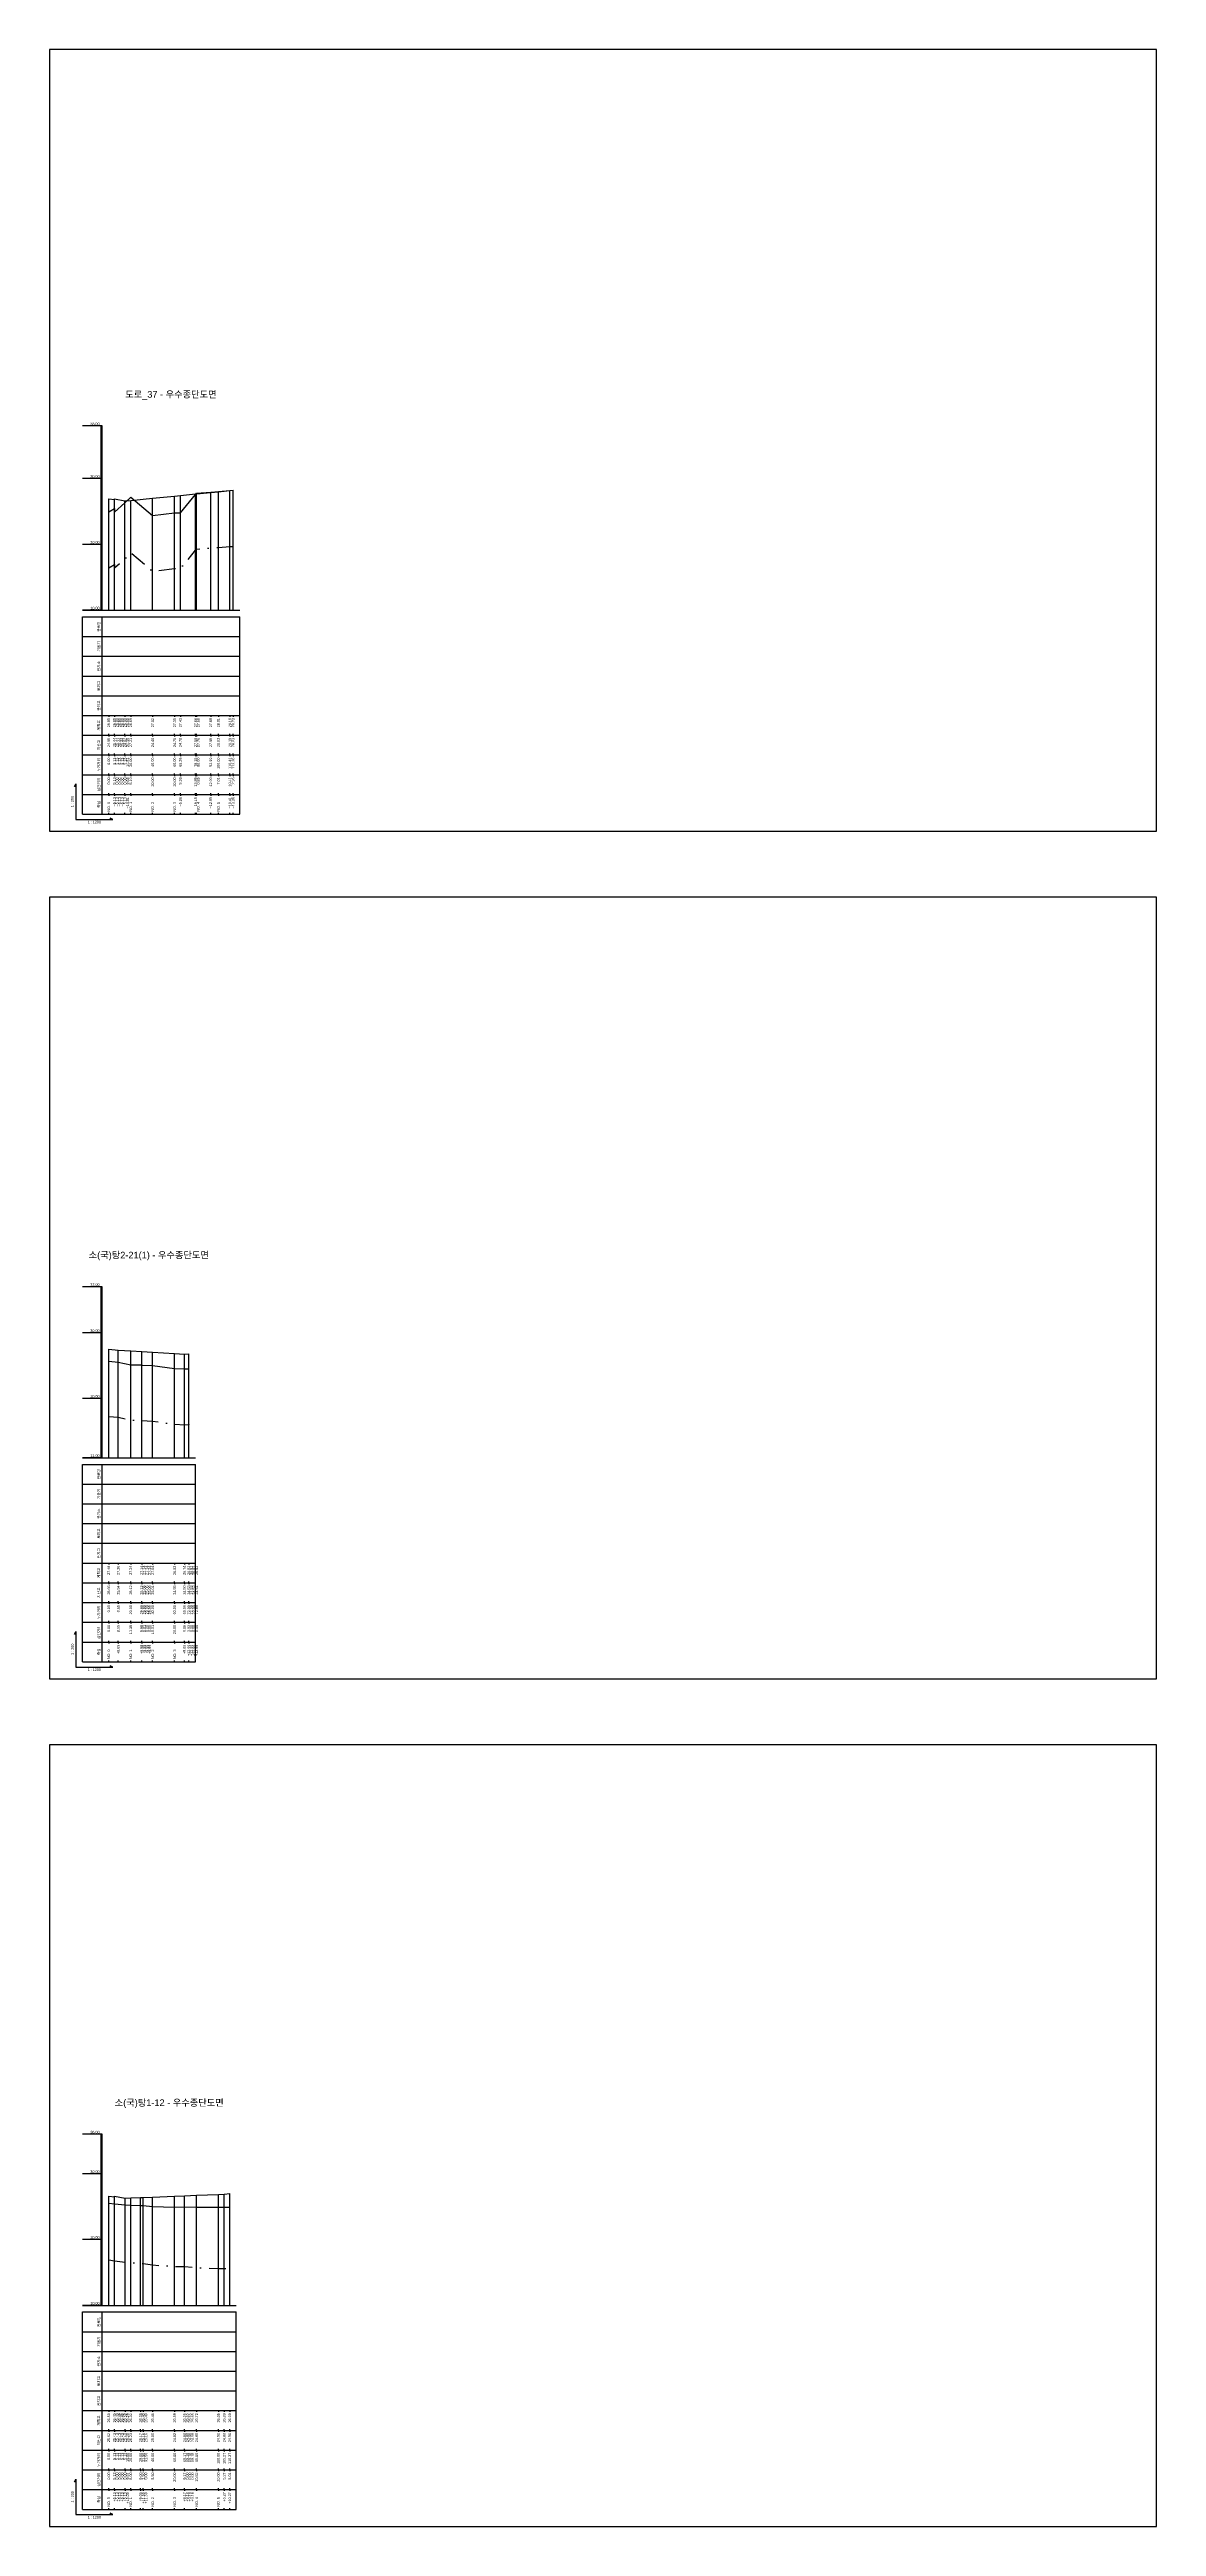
# Model space of a CAD drawing. Header units: millimetres. Extents: x -105495 to 3444, y -108190 to 2013.
# Drawn here: x 20 to 861, y -6440 to -4558 of the extents above; entities that cross this region are included whole.
import ezdxf
from ezdxf.enums import TextEntityAlignment as Align

# ---------------------------------------------------------------- set-up
doc = ezdxf.new("R2010")
doc.units = ezdxf.units.MM
doc.linetypes.add('DASHDOT', pattern=[25.4, 12.7, -6.35, 0, -6.35])
for name, color, linetype in [('KZ_종단_계획선', 1, 'Continuous'), ('KZ_종단_노선명', 7, 'Continuous'), ('KZ_종단_도각', 7, 'Continuous'), ('KZ_종단_수직선', 7, 'Continuous'), ('KZ_종단_암선1', 56, 'DASHDOT'), ('KZ_종단_지반선', 3, 'Continuous'), ('KZ_종단_테이블문자', 7, 'Continuous'), ('KZ_종단_테이블선', 7, 'Continuous'), ('KZ_종단_폴대', 7, 'Continuous')]:
    doc.layers.add(name, color=color, linetype=linetype)
doc.styles.get("Standard").update_dxf_attribs({"font": 'arial.ttf'})

msp = doc.modelspace()

# ---------------------------------------------------------------- linework, layer by layer
at = {"layer": 'KZ_종단_계획선'}
for points in [[(65, -4899.5), (69.3, -4900), (69.3, -4900), (69.3, -4900), (69.3, -4900), (69.3, -4899.5), (77.3, -4901), (81.7, -4900.6), (98.3, -4898.9), (115, -4897.3), (119.4, -4896.8), (131, -4895.7), (131.7, -4895.6), (142.5, -4894.5), (148.3, -4894), (157, -4893.1), (159.5, -4892.8)], [(65, -5545.6), (72.2, -5546.2), (81.7, -5546.8), (90, -5547.3), (90, -5547.3), (90, -5547.3), (90, -5547.3), (98.3, -5547.8), (115, -5548.8), (122.5, -5549.3), (125.8, -5548.9)], [(65, -6189.1), (69.3, -6189.6), (69.3, -6189.6), (69.3, -6189.6), (69.3, -6189.6), (69.3, -6189.1), (77.5, -6190.5), (81.7, -6190.4), (89.2, -6190.1), (91.2, -6190), (91.2, -6190), (98.3, -6189.7), (115, -6189.1), (122.6, -6188.7), (122.6, -6188.7), (122.6, -6188.7), (122.6, -6188.7), (131.7, -6188.4), (148.3, -6187.7), (152.7, -6187.6), (156.9, -6187)]]:
    msp.add_lwpolyline(points, dxfattribs=at)
at = {"layer": 'KZ_종단_도각'}
for points in [[(20, -5152), (861, -5152), (861, -4558), (20, -4558)], [(20, -5796), (861, -5796), (861, -5202), (20, -5202)], [(20, -6440), (861, -6440), (861, -5846), (20, -5846)]]:
    msp.add_lwpolyline(points, close=True, dxfattribs=at)
at = {"layer": 'KZ_종단_수직선'}
for p, q in [((157, -4984), (157, -4893.1)), ((159.5, -4984), (159.5, -4892.8)), ((65, -4984), (65, -4899.5)), ((69.3, -4984), (69.3, -4899.5)), ((69.3, -4984), (69.3, -4900)), ((69.3, -4984), (69.3, -4900)), ((69.3, -4984), (69.3, -4900)), ((69.3, -4984), (69.3, -4900)), ((77.3, -4984), (77.3, -4901)), ((81.7, -4984), (81.7, -4900.6)), ((98.3, -4984), (98.3, -4898.9)), ((115, -4984), (115, -4897.3)), ((119.4, -4984), (119.4, -4896.8)), ((131, -4984), (131, -4895.7)), ((131.7, -4984), (131.7, -4895.6)), ((142.5, -4984), (142.5, -4894.5)), ((148.3, -4984), (148.3, -4894)), ((65, -5628), (65, -5545.6)), ((72.2, -5628), (72.2, -5546.2)), ((81.7, -5628), (81.7, -5546.8)), ((90, -5628), (90, -5547.3)), ((90, -5628), (90, -5547.3)), ((90, -5628), (90, -5547.3)), ((90, -5628), (90, -5547.3)), ((98.3, -5628), (98.3, -5547.8)), ((115, -5628), (115, -5548.8)), ((122.5, -5628), (122.5, -5549.3)), ((125.8, -5628), (125.8, -5548.9)), ((125.8, -5628), (125.8, -5548.9)), ((125.8, -5628), (125.8, -5548.9)), ((125.8, -5628), (125.8, -5548.9)), ((65, -6272), (65, -6189.1)), ((69.3, -6272), (69.3, -6189.1)), ((69.3, -6272), (69.3, -6189.6)), ((69.3, -6272), (69.3, -6189.6)), ((69.3, -6272), (69.3, -6189.6)), ((69.3, -6272), (69.3, -6189.6)), ((77.5, -6272), (77.5, -6190.5)), ((81.7, -6272), (81.7, -6190.4)), ((89.2, -6272), (89.2, -6190.1)), ((91.2, -6272), (91.2, -6190)), ((91.2, -6272), (91.2, -6190)), ((98.3, -6272), (98.3, -6189.7)), ((115, -6272), (115, -6189.1)), ((122.6, -6272), (122.6, -6188.7)), ((122.6, -6272), (122.6, -6188.7)), ((122.6, -6272), (122.6, -6188.7)), ((122.6, -6272), (122.6, -6188.7)), ((131.7, -6272), (131.7, -6188.4)), ((148.3, -6272), (148.3, -6187.7)), ((152.7, -6272), (152.7, -6187.6)), ((156.9, -6272), (156.9, -6187))]:
    msp.add_line(p, q, dxfattribs=at)
at = {"layer": 'KZ_종단_암선1', "flags": 128}
for points in [[(65, -4951.7), (69.3, -4949.3), (69.3, -4949.3), (69.3, -4949.3), (69.3, -4949.3), (69.3, -4951.9), (77.3, -4944.7), (81.7, -4940.3), (98.3, -4954.3), (115, -4952.4), (119.4, -4952.4), (131, -4938.5), (131.7, -4937.6), (142.5, -4936.7), (148.3, -4936.4), (157, -4935.7), (159.5, -4935.5)], [(65, -5596.6), (72.2, -5597.2), (81.7, -5599.4), (90, -5599.5), (90, -5599.8), (90, -5599.8), (90, -5599.8), (98.3, -5600.1), (115, -5602.5), (122.5, -5602.9), (125.8, -5602.8), (125.8, -5602.8), (125.8, -5602.8), (125.8, -5602.9)], [(65, -6237.5), (69.3, -6238.1), (69.3, -6238.1), (69.3, -6238.1), (69.3, -6238.1), (69.3, -6238.1), (77.5, -6239.1), (81.7, -6239.4), (89.2, -6240.1), (91.2, -6240.2), (91.2, -6240.2), (98.3, -6241.3), (115, -6242.5), (122.6, -6242.5), (122.6, -6242.5), (122.6, -6242.5), (122.6, -6242.5), (131.7, -6243.3), (148.3, -6244), (152.7, -6244.1), (156.9, -6244.1)]]:
    msp.add_lwpolyline(points, dxfattribs=at)
at = {"layer": 'KZ_종단_지반선', "flags": 128}
for points in [[(65, -4909.2), (69.3, -4906.8), (69.3, -4906.8), (69.3, -4906.8), (69.3, -4906.8), (69.3, -4909.4), (77.3, -4902.3), (81.7, -4898), (98.3, -4912), (115, -4910.1), (119.4, -4910.1), (131, -4896.1), (131.7, -4895.2), (142.5, -4894.2), (148.3, -4893.9), (157, -4893.1), (159.5, -4892.8)], [(65, -5554.7), (72.2, -5555.3), (81.7, -5557.4), (90, -5557.4), (90, -5557.7), (90, -5557.7), (90, -5557.7), (98.3, -5558), (115, -5560.2), (122.5, -5560.5), (125.8, -5560.4), (125.8, -5560.4), (125.8, -5560.4), (125.8, -5560.5)], [(65, -6194.4), (69.3, -6194.9), (69.3, -6194.9), (69.3, -6194.9), (69.3, -6194.9), (69.3, -6194.8), (77.5, -6195.7), (81.7, -6195.8), (89.2, -6196.1), (91.2, -6196.2), (91.2, -6196.2), (98.3, -6197), (115, -6197.4), (122.6, -6197.1), (122.6, -6197.1), (122.6, -6197.1), (122.6, -6197.1), (131.7, -6197.5), (148.3, -6197.5), (152.7, -6197.5), (156.9, -6197.5)]]:
    msp.add_lwpolyline(points, dxfattribs=at)
at = {"layer": 'KZ_종단_테이블선'}
for p, q in [((45, -4984), (164.5, -4984)), ((45, -5004), (45, -4989)), ((45, -4989), (164.5, -4989)), ((45, -5019), (45, -5004)), ((45, -5004), (164.5, -5004)), ((60, -5004), (60, -4989)), ((60, -5019), (60, -5004)), ((164.5, -5004), (164.5, -4989)), ((164.5, -5019), (164.5, -5004)), ((45, -5034), (45, -5019)), ((45, -5019), (164.5, -5019)), ((60, -5034), (60, -5019)), ((164.5, -5034), (164.5, -5019)), ((45, -5049), (45, -5034)), ((45, -5034), (164.5, -5034)), ((60, -5049), (60, -5034)), ((164.5, -5049), (164.5, -5034)), ((45, -5064), (45, -5049)), ((45, -5049), (164.5, -5049)), ((60, -5064), (60, -5049)), ((164.5, -5064), (164.5, -5049)), ((45, -5079), (45, -5064)), ((45, -5064), (164.5, -5064)), ((45, -5094), (45, -5079)), ((45, -5079), (164.5, -5079)), ((60, -5079), (60, -5064)), ((60, -5094), (60, -5079)), ((65, -5064), (65, -5065)), ((65, -5079), (65, -5078)), ((65, -5079), (65, -5080)), ((69.3, -5064), (69.3, -5065)), ((69.3, -5064), (69.3, -5065)), ((69.3, -5064), (69.3, -5065)), ((69.3, -5064), (69.3, -5065)), ((69.3, -5064), (69.3, -5065)), ((69.3, -5079), (69.3, -5078)), ((69.3, -5079), (69.3, -5078)), ((69.3, -5079), (69.3, -5078)), ((69.3, -5079), (69.3, -5078)), ((69.3, -5079), (69.3, -5078)), ((69.3, -5079), (69.3, -5080)), ((69.3, -5079), (69.3, -5080)), ((69.3, -5079), (69.3, -5080)), ((69.3, -5079), (69.3, -5080)), ((69.3, -5079), (69.3, -5080)), ((77.3, -5064), (77.3, -5065)), ((77.3, -5079), (77.3, -5078)), ((77.3, -5079), (77.3, -5080)), ((81.7, -5064), (81.7, -5065)), ((81.7, -5079), (81.7, -5078)), ((81.7, -5079), (81.7, -5080)), ((98.3, -5064), (98.3, -5065)), ((98.3, -5079), (98.3, -5078)), ((98.3, -5079), (98.3, -5080)), ((115, -5064), (115, -5065)), ((115, -5079), (115, -5078)), ((115, -5079), (115, -5080)), ((119.4, -5064), (119.4, -5065)), ((119.4, -5079), (119.4, -5078)), ((119.4, -5079), (119.4, -5080)), ((131, -5064), (131, -5065)), ((131, -5079), (131, -5078)), ((131, -5079), (131, -5080)), ((131.7, -5064), (131.7, -5065)), ((131.7, -5079), (131.7, -5078)), ((131.7, -5079), (131.7, -5080)), ((142.5, -5064), (142.5, -5065)), ((142.5, -5079), (142.5, -5078)), ((142.5, -5079), (142.5, -5080)), ((148.3, -5064), (148.3, -5065)), ((148.3, -5079), (148.3, -5078)), ((148.3, -5079), (148.3, -5080)), ((157, -5064), (157, -5065)), ((157, -5079), (157, -5078)), ((157, -5079), (157, -5080)), ((159.5, -5064), (159.5, -5065)), ((159.5, -5079), (159.5, -5078)), ((159.5, -5079), (159.5, -5080)), ((164.5, -5079), (164.5, -5064)), ((164.5, -5094), (164.5, -5079)), ((45, -5109), (45, -5094)), ((45, -5094), (164.5, -5094)), ((60, -5109), (60, -5094)), ((65, -5094), (65, -5093)), ((65, -5094), (65, -5095)), ((69.3, -5094), (69.3, -5093)), ((69.3, -5094), (69.3, -5093)), ((69.3, -5094), (69.3, -5093)), ((69.3, -5094), (69.3, -5093)), ((69.3, -5094), (69.3, -5093)), ((69.3, -5094), (69.3, -5095)), ((69.3, -5094), (69.3, -5095)), ((69.3, -5094), (69.3, -5095)), ((69.3, -5094), (69.3, -5095)), ((69.3, -5094), (69.3, -5095)), ((77.3, -5094), (77.3, -5093)), ((77.3, -5094), (77.3, -5095)), ((81.7, -5094), (81.7, -5093)), ((81.7, -5094), (81.7, -5095)), ((98.3, -5094), (98.3, -5093)), ((98.3, -5094), (98.3, -5095)), ((115, -5094), (115, -5093)), ((115, -5094), (115, -5095)), ((119.4, -5094), (119.4, -5093)), ((119.4, -5094), (119.4, -5095)), ((131, -5094), (131, -5093)), ((131, -5094), (131, -5095)), ((131.7, -5094), (131.7, -5093)), ((131.7, -5094), (131.7, -5095)), ((142.5, -5094), (142.5, -5093)), ((142.5, -5094), (142.5, -5095)), ((148.3, -5094), (148.3, -5093)), ((148.3, -5094), (148.3, -5095)), ((157, -5094), (157, -5093)), ((157, -5094), (157, -5095)), ((159.5, -5094), (159.5, -5093)), ((159.5, -5094), (159.5, -5095)), ((164.5, -5109), (164.5, -5094)), ((45, -5124), (45, -5109)), ((45, -5109), (164.5, -5109)), ((60, -5124), (60, -5109)), ((65, -5109), (65, -5108)), ((65, -5109), (65, -5110)), ((69.3, -5109), (69.3, -5108)), ((69.3, -5109), (69.3, -5108)), ((69.3, -5109), (69.3, -5108)), ((69.3, -5109), (69.3, -5108)), ((69.3, -5109), (69.3, -5108)), ((69.3, -5109), (69.3, -5110)), ((69.3, -5109), (69.3, -5110)), ((69.3, -5109), (69.3, -5110)), ((69.3, -5109), (69.3, -5110)), ((69.3, -5109), (69.3, -5110)), ((77.3, -5109), (77.3, -5108)), ((77.3, -5109), (77.3, -5110)), ((81.7, -5109), (81.7, -5108)), ((81.7, -5109), (81.7, -5110)), ((98.3, -5109), (98.3, -5108)), ((98.3, -5109), (98.3, -5110)), ((115, -5109), (115, -5108)), ((115, -5109), (115, -5110)), ((119.4, -5109), (119.4, -5108)), ((119.4, -5109), (119.4, -5110)), ((131, -5109), (131, -5108)), ((131, -5109), (131, -5110)), ((131.7, -5109), (131.7, -5108)), ((131.7, -5109), (131.7, -5110)), ((142.5, -5109), (142.5, -5108)), ((142.5, -5109), (142.5, -5110)), ((148.3, -5109), (148.3, -5108)), ((148.3, -5109), (148.3, -5110)), ((157, -5109), (157, -5108)), ((157, -5109), (157, -5110)), ((159.5, -5109), (159.5, -5108)), ((159.5, -5109), (159.5, -5110)), ((164.5, -5124), (164.5, -5109)), ((45, -5139), (45, -5124)), ((45, -5124), (164.5, -5124)), ((60, -5139), (60, -5124)), ((65, -5124), (65, -5123)), ((65, -5124), (65, -5125)), ((69.3, -5124), (69.3, -5123)), ((69.3, -5124), (69.3, -5123)), ((69.3, -5124), (69.3, -5123)), ((69.3, -5124), (69.3, -5123)), ((69.3, -5124), (69.3, -5123)), ((69.3, -5124), (69.3, -5125)), ((69.3, -5124), (69.3, -5125)), ((69.3, -5124), (69.3, -5125)), ((69.3, -5124), (69.3, -5125)), ((69.3, -5124), (69.3, -5125)), ((77.3, -5124), (77.3, -5123)), ((77.3, -5124), (77.3, -5125)), ((81.7, -5124), (81.7, -5123)), ((81.7, -5124), (81.7, -5125)), ((98.3, -5124), (98.3, -5123)), ((98.3, -5124), (98.3, -5125)), ((115, -5124), (115, -5123)), ((115, -5124), (115, -5125)), ((119.4, -5124), (119.4, -5123)), ((119.4, -5124), (119.4, -5125)), ((131, -5124), (131, -5123)), ((131, -5124), (131, -5125)), ((131.7, -5124), (131.7, -5123)), ((131.7, -5124), (131.7, -5125)), ((142.5, -5124), (142.5, -5123)), ((142.5, -5124), (142.5, -5125)), ((148.3, -5124), (148.3, -5123)), ((148.3, -5124), (148.3, -5125)), ((157, -5124), (157, -5123)), ((157, -5124), (157, -5125)), ((159.5, -5124), (159.5, -5123)), ((159.5, -5124), (159.5, -5125)), ((164.5, -5139), (164.5, -5124)), ((45, -5139), (164.5, -5139)), ((65, -5139), (65, -5138)), ((69.3, -5139), (69.3, -5138)), ((69.3, -5139), (69.3, -5138)), ((69.3, -5139), (69.3, -5138)), ((69.3, -5139), (69.3, -5138)), ((69.3, -5139), (69.3, -5138)), ((77.3, -5139), (77.3, -5138)), ((81.7, -5139), (81.7, -5138)), ((98.3, -5139), (98.3, -5138)), ((115, -5139), (115, -5138)), ((119.4, -5139), (119.4, -5138)), ((131, -5139), (131, -5138)), ((131.7, -5139), (131.7, -5138)), ((142.5, -5139), (142.5, -5138)), ((148.3, -5139), (148.3, -5138)), ((157, -5139), (157, -5138)), ((159.5, -5139), (159.5, -5138)), ((45, -5628), (130.8, -5628)), ((45, -5648), (45, -5633)), ((45, -5633), (130.8, -5633)), ((60, -5648), (60, -5633)), ((130.8, -5648), (130.8, -5633)), ((45, -5663), (45, -5648)), ((45, -5648), (130.8, -5648)), ((45, -5678), (45, -5663)), ((45, -5663), (130.8, -5663)), ((60, -5663), (60, -5648)), ((60, -5678), (60, -5663)), ((130.8, -5663), (130.8, -5648)), ((130.8, -5678), (130.8, -5663)), ((45, -5693), (45, -5678)), ((45, -5678), (130.8, -5678)), ((60, -5693), (60, -5678)), ((130.8, -5693), (130.8, -5678)), ((45, -5708), (45, -5693)), ((45, -5693), (130.8, -5693)), ((60, -5708), (60, -5693)), ((130.8, -5708), (130.8, -5693)), ((45, -5723), (45, -5708)), ((45, -5708), (130.8, -5708)), ((60, -5723), (60, -5708)), ((65, -5708), (65, -5709)), ((72.2, -5708), (72.2, -5709)), ((81.7, -5708), (81.7, -5709)), ((90, -5708), (90, -5709)), ((90, -5708), (90, -5709)), ((90, -5708), (90, -5709)), ((90, -5708), (90, -5709)), ((98.3, -5708), (98.3, -5709)), ((115, -5708), (115, -5709)), ((122.5, -5708), (122.5, -5709)), ((125.8, -5708), (125.8, -5709)), ((125.8, -5708), (125.8, -5709)), ((125.8, -5708), (125.8, -5709)), ((125.8, -5708), (125.8, -5709)), ((130.8, -5723), (130.8, -5708)), ((45, -5738), (45, -5723)), ((45, -5723), (130.8, -5723)), ((45, -5753), (45, -5738)), ((45, -5738), (130.8, -5738)), ((60, -5738), (60, -5723)), ((60, -5753), (60, -5738)), ((65, -5723), (65, -5722)), ((65, -5723), (65, -5724)), ((65, -5738), (65, -5737)), ((65, -5738), (65, -5739)), ((72.2, -5723), (72.2, -5722)), ((72.2, -5723), (72.2, -5724)), ((72.2, -5738), (72.2, -5737)), ((72.2, -5738), (72.2, -5739)), ((81.7, -5723), (81.7, -5722)), ((81.7, -5723), (81.7, -5724)), ((81.7, -5738), (81.7, -5737)), ((81.7, -5738), (81.7, -5739)), ((90, -5723), (90, -5722)), ((90, -5723), (90, -5722)), ((90, -5723), (90, -5722)), ((90, -5723), (90, -5722)), ((90, -5723), (90, -5724)), ((90, -5723), (90, -5724)), ((90, -5723), (90, -5724)), ((90, -5723), (90, -5724)), ((90, -5738), (90, -5737)), ((90, -5738), (90, -5737)), ((90, -5738), (90, -5737)), ((90, -5738), (90, -5737)), ((90, -5738), (90, -5739)), ((90, -5738), (90, -5739)), ((90, -5738), (90, -5739)), ((90, -5738), (90, -5739)), ((98.3, -5723), (98.3, -5722)), ((98.3, -5723), (98.3, -5724)), ((98.3, -5738), (98.3, -5737)), ((98.3, -5738), (98.3, -5739)), ((115, -5723), (115, -5722)), ((115, -5723), (115, -5724)), ((115, -5738), (115, -5737)), ((115, -5738), (115, -5739)), ((122.5, -5723), (122.5, -5722)), ((122.5, -5723), (122.5, -5724)), ((122.5, -5738), (122.5, -5737)), ((122.5, -5738), (122.5, -5739)), ((125.8, -5723), (125.8, -5722)), ((125.8, -5723), (125.8, -5722)), ((125.8, -5723), (125.8, -5722)), ((125.8, -5723), (125.8, -5722)), ((125.8, -5723), (125.8, -5724)), ((125.8, -5723), (125.8, -5724)), ((125.8, -5723), (125.8, -5724)), ((125.8, -5723), (125.8, -5724)), ((125.8, -5738), (125.8, -5737)), ((125.8, -5738), (125.8, -5737)), ((125.8, -5738), (125.8, -5737)), ((125.8, -5738), (125.8, -5737)), ((125.8, -5738), (125.8, -5739)), ((125.8, -5738), (125.8, -5739)), ((125.8, -5738), (125.8, -5739)), ((125.8, -5738), (125.8, -5739)), ((130.8, -5738), (130.8, -5723)), ((130.8, -5753), (130.8, -5738)), ((45, -5768), (45, -5753)), ((45, -5753), (130.8, -5753)), ((60, -5768), (60, -5753)), ((65, -5753), (65, -5752)), ((65, -5753), (65, -5754)), ((72.2, -5753), (72.2, -5752)), ((72.2, -5753), (72.2, -5754)), ((81.7, -5753), (81.7, -5752)), ((81.7, -5753), (81.7, -5754)), ((90, -5753), (90, -5752)), ((90, -5753), (90, -5752)), ((90, -5753), (90, -5752)), ((90, -5753), (90, -5752)), ((90, -5753), (90, -5754)), ((90, -5753), (90, -5754)), ((90, -5753), (90, -5754)), ((90, -5753), (90, -5754)), ((98.3, -5753), (98.3, -5752)), ((98.3, -5753), (98.3, -5754)), ((115, -5753), (115, -5752)), ((115, -5753), (115, -5754)), ((122.5, -5753), (122.5, -5752)), ((122.5, -5753), (122.5, -5754)), ((125.8, -5753), (125.8, -5752)), ((125.8, -5753), (125.8, -5752)), ((125.8, -5753), (125.8, -5752)), ((125.8, -5753), (125.8, -5752)), ((125.8, -5753), (125.8, -5754)), ((125.8, -5753), (125.8, -5754)), ((125.8, -5753), (125.8, -5754)), ((125.8, -5753), (125.8, -5754)), ((130.8, -5768), (130.8, -5753)), ((45, -5783), (45, -5768)), ((45, -5768), (130.8, -5768)), ((60, -5783), (60, -5768)), ((65, -5768), (65, -5767)), ((65, -5768), (65, -5769)), ((72.2, -5768), (72.2, -5767)), ((72.2, -5768), (72.2, -5769)), ((81.7, -5768), (81.7, -5767)), ((81.7, -5768), (81.7, -5769)), ((90, -5768), (90, -5767)), ((90, -5768), (90, -5767)), ((90, -5768), (90, -5767)), ((90, -5768), (90, -5767)), ((90, -5768), (90, -5769)), ((90, -5768), (90, -5769)), ((90, -5768), (90, -5769)), ((90, -5768), (90, -5769)), ((98.3, -5768), (98.3, -5767)), ((98.3, -5768), (98.3, -5769)), ((115, -5768), (115, -5767)), ((115, -5768), (115, -5769)), ((122.5, -5768), (122.5, -5767)), ((122.5, -5768), (122.5, -5769)), ((125.8, -5768), (125.8, -5767)), ((125.8, -5768), (125.8, -5767)), ((125.8, -5768), (125.8, -5767)), ((125.8, -5768), (125.8, -5767)), ((125.8, -5768), (125.8, -5769)), ((125.8, -5768), (125.8, -5769)), ((125.8, -5768), (125.8, -5769)), ((125.8, -5768), (125.8, -5769)), ((130.8, -5783), (130.8, -5768)), ((45, -5783), (130.8, -5783)), ((65, -5783), (65, -5782)), ((72.2, -5783), (72.2, -5782)), ((81.7, -5783), (81.7, -5782)), ((90, -5783), (90, -5782)), ((90, -5783), (90, -5782)), ((90, -5783), (90, -5782)), ((90, -5783), (90, -5782)), ((98.3, -5783), (98.3, -5782)), ((115, -5783), (115, -5782)), ((122.5, -5783), (122.5, -5782)), ((125.8, -5783), (125.8, -5782)), ((125.8, -5783), (125.8, -5782)), ((125.8, -5783), (125.8, -5782)), ((125.8, -5783), (125.8, -5782)), ((45, -6272), (161.9, -6272)), ((45, -6292), (45, -6277)), ((45, -6277), (161.9, -6277)), ((60, -6292), (60, -6277)), ((161.9, -6292), (161.9, -6277)), ((45, -6307), (45, -6292)), ((45, -6292), (161.9, -6292)), ((60, -6307), (60, -6292)), ((161.9, -6307), (161.9, -6292)), ((45, -6322), (45, -6307)), ((45, -6307), (161.9, -6307)), ((45, -6337), (45, -6322)), ((45, -6322), (161.9, -6322)), ((60, -6322), (60, -6307)), ((60, -6337), (60, -6322)), ((161.9, -6322), (161.9, -6307)), ((161.9, -6337), (161.9, -6322)), ((45, -6352), (45, -6337)), ((45, -6337), (161.9, -6337)), ((60, -6352), (60, -6337)), ((161.9, -6352), (161.9, -6337)), ((45, -6367), (45, -6352)), ((45, -6352), (161.9, -6352)), ((60, -6367), (60, -6352)), ((65, -6352), (65, -6353)), ((69.3, -6352), (69.3, -6353)), ((69.3, -6352), (69.3, -6353)), ((69.3, -6352), (69.3, -6353)), ((69.3, -6352), (69.3, -6353)), ((69.3, -6352), (69.3, -6353)), ((77.5, -6352), (77.5, -6353)), ((81.7, -6352), (81.7, -6353)), ((89.2, -6352), (89.2, -6353)), ((91.2, -6352), (91.2, -6353)), ((91.2, -6352), (91.2, -6353)), ((98.3, -6352), (98.3, -6353)), ((115, -6352), (115, -6353)), ((122.6, -6352), (122.6, -6353)), ((122.6, -6352), (122.6, -6353)), ((122.6, -6352), (122.6, -6353)), ((122.6, -6352), (122.6, -6353)), ((131.7, -6352), (131.7, -6353)), ((148.3, -6352), (148.3, -6353)), ((152.7, -6352), (152.7, -6353)), ((156.9, -6352), (156.9, -6353)), ((161.9, -6367), (161.9, -6352)), ((45, -6382), (45, -6367)), ((45, -6367), (161.9, -6367)), ((60, -6382), (60, -6367)), ((65, -6367), (65, -6366)), ((65, -6367), (65, -6368)), ((69.3, -6367), (69.3, -6366)), ((69.3, -6367), (69.3, -6366)), ((69.3, -6367), (69.3, -6366)), ((69.3, -6367), (69.3, -6366)), ((69.3, -6367), (69.3, -6366)), ((69.3, -6367), (69.3, -6368)), ((69.3, -6367), (69.3, -6368)), ((69.3, -6367), (69.3, -6368)), ((69.3, -6367), (69.3, -6368)), ((69.3, -6367), (69.3, -6368)), ((77.5, -6367), (77.5, -6366)), ((77.5, -6367), (77.5, -6368)), ((81.7, -6367), (81.7, -6366)), ((81.7, -6367), (81.7, -6368)), ((89.2, -6367), (89.2, -6366)), ((89.2, -6367), (89.2, -6368)), ((91.2, -6367), (91.2, -6366)), ((91.2, -6367), (91.2, -6366)), ((91.2, -6367), (91.2, -6368)), ((91.2, -6367), (91.2, -6368)), ((98.3, -6367), (98.3, -6366)), ((98.3, -6367), (98.3, -6368)), ((115, -6367), (115, -6366)), ((115, -6367), (115, -6368)), ((122.6, -6367), (122.6, -6366)), ((122.6, -6367), (122.6, -6366)), ((122.6, -6367), (122.6, -6366)), ((122.6, -6367), (122.6, -6366)), ((122.6, -6367), (122.6, -6368)), ((122.6, -6367), (122.6, -6368)), ((122.6, -6367), (122.6, -6368)), ((122.6, -6367), (122.6, -6368)), ((131.7, -6367), (131.7, -6366)), ((131.7, -6367), (131.7, -6368)), ((148.3, -6367), (148.3, -6366)), ((148.3, -6367), (148.3, -6368)), ((152.7, -6367), (152.7, -6366)), ((152.7, -6367), (152.7, -6368)), ((156.9, -6367), (156.9, -6366)), ((156.9, -6367), (156.9, -6368)), ((161.9, -6382), (161.9, -6367)), ((45, -6397), (45, -6382)), ((45, -6382), (161.9, -6382)), ((45, -6412), (45, -6397)), ((45, -6397), (161.9, -6397)), ((60, -6397), (60, -6382)), ((60, -6412), (60, -6397)), ((65, -6382), (65, -6381)), ((65, -6382), (65, -6383)), ((65, -6397), (65, -6396)), ((65, -6397), (65, -6398)), ((69.3, -6382), (69.3, -6381)), ((69.3, -6382), (69.3, -6381)), ((69.3, -6382), (69.3, -6381)), ((69.3, -6382), (69.3, -6381)), ((69.3, -6382), (69.3, -6381)), ((69.3, -6382), (69.3, -6383)), ((69.3, -6382), (69.3, -6383)), ((69.3, -6382), (69.3, -6383)), ((69.3, -6382), (69.3, -6383)), ((69.3, -6382), (69.3, -6383)), ((69.3, -6397), (69.3, -6396)), ((69.3, -6397), (69.3, -6396)), ((69.3, -6397), (69.3, -6396)), ((69.3, -6397), (69.3, -6396)), ((69.3, -6397), (69.3, -6396)), ((69.3, -6397), (69.3, -6398)), ((69.3, -6397), (69.3, -6398)), ((69.3, -6397), (69.3, -6398)), ((69.3, -6397), (69.3, -6398)), ((69.3, -6397), (69.3, -6398)), ((77.5, -6382), (77.5, -6381)), ((77.5, -6382), (77.5, -6383)), ((77.5, -6397), (77.5, -6396)), ((77.5, -6397), (77.5, -6398)), ((81.7, -6382), (81.7, -6381)), ((81.7, -6382), (81.7, -6383)), ((81.7, -6397), (81.7, -6396)), ((81.7, -6397), (81.7, -6398)), ((89.2, -6382), (89.2, -6381)), ((89.2, -6382), (89.2, -6383)), ((89.2, -6397), (89.2, -6396)), ((89.2, -6397), (89.2, -6398)), ((91.2, -6382), (91.2, -6381)), ((91.2, -6382), (91.2, -6381)), ((91.2, -6382), (91.2, -6383)), ((91.2, -6382), (91.2, -6383)), ((91.2, -6397), (91.2, -6396)), ((91.2, -6397), (91.2, -6396)), ((91.2, -6397), (91.2, -6398)), ((91.2, -6397), (91.2, -6398)), ((98.3, -6382), (98.3, -6381)), ((98.3, -6382), (98.3, -6383)), ((98.3, -6397), (98.3, -6396)), ((98.3, -6397), (98.3, -6398)), ((115, -6382), (115, -6381)), ((115, -6382), (115, -6383)), ((115, -6397), (115, -6396)), ((115, -6397), (115, -6398)), ((122.6, -6382), (122.6, -6381)), ((122.6, -6382), (122.6, -6381)), ((122.6, -6382), (122.6, -6381)), ((122.6, -6382), (122.6, -6381)), ((122.6, -6382), (122.6, -6383)), ((122.6, -6382), (122.6, -6383)), ((122.6, -6382), (122.6, -6383)), ((122.6, -6382), (122.6, -6383)), ((122.6, -6397), (122.6, -6396)), ((122.6, -6397), (122.6, -6396)), ((122.6, -6397), (122.6, -6396)), ((122.6, -6397), (122.6, -6396)), ((122.6, -6397), (122.6, -6398)), ((122.6, -6397), (122.6, -6398)), ((122.6, -6397), (122.6, -6398)), ((122.6, -6397), (122.6, -6398)), ((131.7, -6382), (131.7, -6381)), ((131.7, -6382), (131.7, -6383)), ((131.7, -6397), (131.7, -6396)), ((131.7, -6397), (131.7, -6398)), ((148.3, -6382), (148.3, -6381)), ((148.3, -6382), (148.3, -6383)), ((148.3, -6397), (148.3, -6396)), ((148.3, -6397), (148.3, -6398)), ((152.7, -6382), (152.7, -6381)), ((152.7, -6382), (152.7, -6383)), ((152.7, -6397), (152.7, -6396)), ((152.7, -6397), (152.7, -6398)), ((156.9, -6382), (156.9, -6381)), ((156.9, -6382), (156.9, -6383)), ((156.9, -6397), (156.9, -6396)), ((156.9, -6397), (156.9, -6398)), ((161.9, -6397), (161.9, -6382)), ((161.9, -6412), (161.9, -6397)), ((45, -6427), (45, -6412)), ((45, -6412), (161.9, -6412)), ((60, -6427), (60, -6412)), ((65, -6412), (65, -6411)), ((65, -6412), (65, -6413)), ((69.3, -6412), (69.3, -6411)), ((69.3, -6412), (69.3, -6411)), ((69.3, -6412), (69.3, -6411)), ((69.3, -6412), (69.3, -6411)), ((69.3, -6412), (69.3, -6411)), ((69.3, -6412), (69.3, -6413)), ((69.3, -6412), (69.3, -6413)), ((69.3, -6412), (69.3, -6413)), ((69.3, -6412), (69.3, -6413)), ((69.3, -6412), (69.3, -6413)), ((77.5, -6412), (77.5, -6411)), ((77.5, -6412), (77.5, -6413)), ((81.7, -6412), (81.7, -6411)), ((81.7, -6412), (81.7, -6413)), ((89.2, -6412), (89.2, -6411)), ((89.2, -6412), (89.2, -6413)), ((91.2, -6412), (91.2, -6411)), ((91.2, -6412), (91.2, -6411)), ((91.2, -6412), (91.2, -6413)), ((91.2, -6412), (91.2, -6413)), ((98.3, -6412), (98.3, -6411)), ((98.3, -6412), (98.3, -6413)), ((115, -6412), (115, -6411)), ((115, -6412), (115, -6413)), ((122.6, -6412), (122.6, -6411)), ((122.6, -6412), (122.6, -6411)), ((122.6, -6412), (122.6, -6411)), ((122.6, -6412), (122.6, -6411)), ((122.6, -6412), (122.6, -6413)), ((122.6, -6412), (122.6, -6413)), ((122.6, -6412), (122.6, -6413)), ((122.6, -6412), (122.6, -6413)), ((131.7, -6412), (131.7, -6411)), ((131.7, -6412), (131.7, -6413)), ((148.3, -6412), (148.3, -6411)), ((148.3, -6412), (148.3, -6413)), ((152.7, -6412), (152.7, -6411)), ((152.7, -6412), (152.7, -6413)), ((156.9, -6412), (156.9, -6411)), ((156.9, -6412), (156.9, -6413)), ((161.9, -6427), (161.9, -6412)), ((45, -6427), (161.9, -6427)), ((65, -6427), (65, -6426)), ((69.3, -6427), (69.3, -6426)), ((69.3, -6427), (69.3, -6426)), ((69.3, -6427), (69.3, -6426)), ((69.3, -6427), (69.3, -6426)), ((69.3, -6427), (69.3, -6426)), ((77.5, -6427), (77.5, -6426)), ((81.7, -6427), (81.7, -6426)), ((89.2, -6427), (89.2, -6426)), ((91.2, -6427), (91.2, -6426)), ((91.2, -6427), (91.2, -6426)), ((98.3, -6427), (98.3, -6426)), ((115, -6427), (115, -6426)), ((122.6, -6427), (122.6, -6426)), ((122.6, -6427), (122.6, -6426)), ((122.6, -6427), (122.6, -6426)), ((122.6, -6427), (122.6, -6426)), ((131.7, -6427), (131.7, -6426)), ((148.3, -6427), (148.3, -6426)), ((152.7, -6427), (152.7, -6426)), ((156.9, -6427), (156.9, -6426))]:
    msp.add_line(p, q, dxfattribs=at)
for points in [[(40, -5118), (39, -5118), (40, -5116), (40, -5143), (68, -5143), (66, -5142), (66, -5143)], [(40, -5762), (39, -5762), (40, -5760), (40, -5787), (68, -5787), (66, -5786), (66, -5787)], [(40, -6406), (39, -6406), (40, -6404), (40, -6431), (68, -6431), (66, -6430), (66, -6431)]]:
    msp.add_lwpolyline(points, dxfattribs=at)
at = {"layer": 'KZ_종단_폴대'}
for p, q in [((60, -4844), (45, -4844)), ((60, -4884), (45, -4884)), ((60, -4934), (45, -4934)), ((60, -4984), (45, -4984)), ((60, -5498), (45, -5498)), ((60, -5533), (45, -5533)), ((60, -5583), (45, -5583)), ((60, -5628), (45, -5628)), ((60, -6142), (45, -6142)), ((60, -6172), (45, -6172)), ((60, -6222), (45, -6222)), ((60, -6272), (45, -6272))]:
    msp.add_line(p, q, dxfattribs=at)
for points in [[(60, -4984), (60, -4844), (59, -4844), (59, -4984), (60, -4984)], [(60, -5628), (60, -5498), (59, -5498), (59, -5628), (60, -5628)], [(60, -6272), (60, -6142), (59, -6142), (59, -6272), (60, -6272)]]:
    msp.add_lwpolyline(points, dxfattribs=at)
at = {"layer": 'KZ_종단_폴대', "const_width": 1}
for points in [[(59.5, -4864), (59.5, -4854)], [(59.5, -4884), (59.5, -4874)], [(59.5, -4904), (59.5, -4894)], [(59.5, -4924), (59.5, -4914)], [(59.5, -4944), (59.5, -4934)], [(59.5, -4964), (59.5, -4954)], [(59.5, -4984), (59.5, -4974)], [(59.5, -5513), (59.5, -5503)], [(59.5, -5533), (59.5, -5523)], [(59.5, -5553), (59.5, -5543)], [(59.5, -5573), (59.5, -5563)], [(59.5, -5593), (59.5, -5583)], [(59.5, -5613), (59.5, -5603)], [(59.5, -5628), (59.5, -5623)], [(59.5, -6152), (59.5, -6142)], [(59.5, -6172), (59.5, -6162)], [(59.5, -6192), (59.5, -6182)], [(59.5, -6212), (59.5, -6202)], [(59.5, -6232), (59.5, -6222)], [(59.5, -6252), (59.5, -6242)], [(59.5, -6272), (59.5, -6262)]]:
    msp.add_lwpolyline(points, dxfattribs=at)

# ---------------------------------------------------------------- texts
at = {"layer": 'KZ_종단_노선명'}
for s, p in [('도로_37 - 우수종단도면', (112.2, -4824)), ('소(국)탕2-21(1) - 우수종단도면', (95.4, -5478)), ('소(국)탕1-12 - 우수종단도면', (110.9, -6122))]:
    msp.add_text(s, height=5, dxfattribs=at).set_placement(p, align=Align.BOTTOM_CENTER)
at = {"layer": 'KZ_종단_테이블문자'}
for s, p in [('26.90', (65, -5066)), ('24.96', (65, -5081)), ('26.80', (69.3, -5066)), ('25.44', (69.3, -5081)), ('26.80', (71.3, -5066)), ('25.44', (71.3, -5081)), ('26.80', (73.3, -5066)), ('25.44', (73.3, -5081)), ('26.80', (75.3, -5066)), ('25.44', (75.3, -5081)), ('26.90', (77.3, -5066)), ('24.92', (77.3, -5081)), ('26.60', (79.3, -5066)), ('26.35', (79.3, -5081)), ('26.69', (81.7, -5066)), ('27.21', (81.7, -5081)), ('27.02', (98.3, -5066)), ('24.40', (98.3, -5081)), ('27.35', (115, -5066)), ('24.78', (115, -5081)), ('27.43', (119.4, -5066)), ('24.78', (119.4, -5081)), ('27.66', (131, -5066)), ('27.58', (131, -5081)), ('27.68', (133, -5066)), ('27.76', (133, -5081)), ('27.89', (142.5, -5066)), ('27.95', (142.5, -5081)), ('28.01', (148.3, -5066)), ('28.03', (148.3, -5081)), ('28.18', (157, -5066)), ('28.19', (157, -5081)), ('28.23', (159.5, -5066)), ('28.23', (159.5, -5081)), ('0.00', (65, -5096)), ('5.13', (69.3, -5096)), ('5.13', (71.3, -5096)), ('5.13', (73.3, -5096)), ('5.13', (75.3, -5096)), ('5.13', (77.3, -5096)), ('14.81', (79.3, -5096)), ('20.00', (81.7, -5096)), ('40.00', (98.3, -5096)), ('60.00', (115, -5096)), ('65.26', (119.4, -5096)), ('79.15', (131, -5096)), ('80.00', (133, -5096)), ('92.99', (142.5, -5096)), ('100.00', (148.3, -5096)), ('110.41', (157, -5096)), ('113.36', (159.5, -5096)), ('0.00', (65, -5111)), ('5.13', (69.3, -5111)), ('0.00', (71.3, -5111)), ('0.00', (73.3, -5111)), ('0.00', (75.3, -5111)), ('0.00', (77.3, -5111)), ('9.68', (79.3, -5111)), ('5.19', (81.7, -5111)), ('20.00', (98.3, -5111)), ('20.00', (115, -5111)), ('5.26', (119.4, -5111)), ('13.89', (131, -5111)), ('0.85', (133, -5111)), ('12.99', (142.5, -5111)), ('7.01', (148.3, -5111)), ('10.41', (157, -5111)), ('2.95', (159.5, -5111)), ('+5.13', (69.3, -5126)), ('+5.13', (71.3, -5126)), ('+5.13', (73.3, -5126)), ('+5.13', (75.3, -5126)), ('+5.13', (77.3, -5126)), ('+14.81', (79.3, -5126)), ('+5.26', (119.4, -5126)), ('+19.15', (131, -5126)), ('+12.99', (142.5, -5126)), ('+10.41', (157, -5126)), ('+13.36', (159.5, -5126)), ('27.48', (65, -5710)), ('27.36', (72.2, -5710)), ('27.24', (81.7, -5710)), ('27.14', (90, -5710)), ('27.14', (92, -5710)), ('27.14', (94, -5710)), ('27.14', (96, -5710)), ('27.04', (98.3, -5710)), ('26.83', (115, -5710)), ('26.74', (122.5, -5710)), ('26.82', (125.8, -5710)), ('26.82', (127.8, -5710)), ('26.82', (129.8, -5710)), ('26.82', (131.8, -5710)), ('25.66', (65, -5725)), ('25.54', (72.2, -5725)), ('25.12', (81.7, -5725)), ('25.12', (90, -5725)), ('25.06', (92, -5725)), ('25.06', (94, -5725)), ('25.06', (96, -5725)), ('25.01', (98.3, -5725)), ('24.55', (115, -5725)), ('24.50', (122.5, -5725)), ('24.53', (125.8, -5725)), ('24.53', (127.8, -5725)), ('24.53', (129.8, -5725)), ('24.51', (131.8, -5725)), ('0.00', (65, -5740)), ('0.00', (65, -5755)), ('8.65', (72.2, -5740)), ('8.65', (72.2, -5755)), ('20.00', (81.7, -5740)), ('11.35', (81.7, -5755)), ('29.98', (90, -5740)), ('9.98', (90, -5755)), ('29.99', (92, -5740)), ('0.01', (92, -5755)), ('29.99', (94, -5740)), ('0.00', (94, -5755)), ('29.99', (96, -5740)), ('0.00', (96, -5755)), ('40.00', (98.3, -5740)), ('10.01', (98.3, -5755)), ('60.00', (115, -5740)), ('20.00', (115, -5755)), ('69.06', (122.5, -5740)), ('9.06', (122.5, -5755)), ('72.99', (125.8, -5740)), ('3.93', (125.8, -5755)), ('72.99', (127.8, -5740)), ('0.00', (127.8, -5755)), ('72.99', (129.8, -5740)), ('0.00', (129.8, -5755)), ('72.99', (131.8, -5740)), ('0.00', (131.8, -5755)), ('+8.65', (72.2, -5770)), ('+9.98', (90, -5770)), ('+9.99', (92, -5770)), ('+9.99', (94, -5770)), ('+9.99', (96, -5770)), ('+9.06', (122.5, -5770)), ('+12.99', (125.8, -5770)), ('+12.99', (127.8, -5770)), ('+12.99', (129.8, -5770)), ('+12.99', (131.8, -5770)), ('26.59', (65, -6354)), ('26.49', (69.3, -6354)), ('26.49', (71.3, -6354)), ('26.49', (73.3, -6354)), ('26.49', (75.3, -6354)), ('26.59', (77.3, -6354)), ('26.29', (79.3, -6354)), ('26.32', (81.7, -6354)), ('26.38', (89.2, -6354)), ('26.40', (91.2, -6354)), ('26.40', (93.2, -6354)), ('26.46', (98.3, -6354)), ('26.59', (115, -6354)), ('26.65', (122.6, -6354)), ('26.65', (124.6, -6354)), ('26.65', (126.6, -6354)), ('26.65', (128.6, -6354)), ('26.72', (131.7, -6354)), ('26.85', (148.3, -6354)), ('26.89', (152.7, -6354)), ('26.99', (156.9, -6354)), ('25.52', (65, -6369)), ('25.43', (69.3, -6369)), ('25.43', (71.3, -6369)), ('25.43', (73.3, -6369)), ('25.43', (75.3, -6369)), ('25.43', (77.3, -6369)), ('25.25', (79.3, -6369)), ('25.23', (81.7, -6369)), ('25.17', (89.2, -6369)), ('25.16', (91.2, -6369)), ('25.16', (93.2, -6369)), ('25.00', (98.3, -6369)), ('24.92', (115, -6369)), ('24.98', (122.6, -6369)), ('24.98', (124.6, -6369)), ('24.98', (126.6, -6369)), ('24.98', (128.6, -6369)), ('24.90', (131.7, -6369)), ('24.90', (148.3, -6369)), ('24.90', (152.7, -6369)), ('24.90', (156.9, -6369)), ('0.00', (65, -6384)), ('5.13', (69.3, -6384)), ('5.13', (71.3, -6384)), ('5.13', (73.3, -6384)), ('5.13', (75.3, -6384)), ('5.13', (77.3, -6384)), ('15.00', (79.3, -6384)), ('20.00', (81.7, -6384)), ('29.00', (89.2, -6384)), ('31.50', (91.2, -6384)), ('31.50', (93.2, -6384)), ('40.00', (98.3, -6384)), ('60.00', (115, -6384)), ('69.17', (122.6, -6384)), ('69.18', (124.6, -6384)), ('69.18', (126.6, -6384)), ('69.18', (128.6, -6384)), ('80.00', (131.7, -6384)), ('100.00', (148.3, -6384)), ('105.27', (152.7, -6384)), ('110.27', (156.9, -6384)), ('0.00', (65, -6399)), ('5.13', (69.3, -6399)), ('+5.13', (69.3, -6414)), ('0.00', (71.3, -6399)), ('+5.13', (71.3, -6414)), ('0.00', (73.3, -6399)), ('+5.13', (73.3, -6414)), ('0.00', (75.3, -6399)), ('+5.13', (75.3, -6414)), ('0.00', (77.3, -6399)), ('+5.13', (77.3, -6414)), ('9.87', (79.3, -6399)), ('+15.00', (79.3, -6414)), ('5.00', (81.7, -6399)), ('9.00', (89.2, -6399)), ('+9.00', (89.2, -6414)), ('2.50', (91.2, -6399)), ('+11.50', (91.2, -6414)), ('0.00', (93.2, -6399)), ('+11.50', (93.2, -6414)), ('8.50', (98.3, -6399)), ('20.00', (115, -6399)), ('9.17', (122.6, -6399)), ('+9.17', (122.6, -6414)), ('0.00', (124.6, -6399)), ('+9.18', (124.6, -6414)), ('0.00', (126.6, -6399)), ('+9.18', (126.6, -6414)), ('0.00', (128.6, -6399)), ('+9.18', (128.6, -6414)), ('10.82', (131.7, -6399)), ('20.00', (148.3, -6399)), ('5.27', (152.7, -6399)), ('+5.27', (152.7, -6414)), ('5.01', (156.9, -6399)), ('+10.27', (156.9, -6414))]:
    msp.add_text(s, height=2, rotation=90, dxfattribs=at).set_placement(p, align=Align.MIDDLE_RIGHT)
for s, p in [('NO. 0', (65, -5137)), ('NO. 1', (81.7, -5137)), ('NO. 2', (98.3, -5137)), ('NO. 3', (115, -5137)), ('NO. 4', (133, -5137)), ('NO. 5', (148.3, -5137)), ('NO. 0', (65, -5781)), ('NO. 1', (81.7, -5781)), ('NO. 2', (98.3, -5781)), ('NO. 3', (115, -5781)), ('NO. 0', (65, -6425)), ('NO. 1', (81.7, -6425)), ('NO. 2', (98.3, -6425)), ('NO. 3', (115, -6425)), ('NO. 4', (131.7, -6425)), ('NO. 5', (148.3, -6425))]:
    msp.add_text(s, height=2, rotation=90, dxfattribs=at).set_placement(p, align=Align.MIDDLE_LEFT)
at = {"layer": 'KZ_종단_테이블선'}
for s, p in [('관로명', (59, -4996.5)), ('기울기', (59, -5011.5)), ('관기초', (59, -5026.5)), ('토피고', (59, -5041.5)), ('관저고', (59, -5056.5)), ('계획고', (59, -5071.5)), ('지반고', (59, -5086.5)), ('누가거리', (59, -5101.5)), ('점간거리', (59, -5116.5)), ('1 : 200', (39, -5129.5)), ('측점', (59, -5131.5)), ('관로명', (59, -5640.5)), ('기울기', (59, -5655.5)), ('관기초', (59, -5670.5)), ('토피고', (59, -5685.5)), ('관저고', (59, -5700.5)), ('계획고', (59, -5715.5)), ('지반고', (59, -5730.5)), ('누가거리', (59, -5745.5)), ('점간거리', (59, -5760.5)), ('1 : 200', (39, -5773.5)), ('측점', (59, -5775.5)), ('관로명', (59, -6284.5)), ('기울기', (59, -6299.5)), ('관기초', (59, -6314.5)), ('토피고', (59, -6329.5)), ('관저고', (59, -6344.5)), ('계획고', (59, -6359.5)), ('지반고', (59, -6374.5)), ('누가거리', (59, -6389.5)), ('1 : 200', (39, -6417.5)), ('점간거리', (59, -6404.5)), ('측점', (59, -6419.5))]:
    msp.add_text(s, height=2, rotation=90, dxfattribs=at).set_placement(p, align=Align.BOTTOM_CENTER)
for p in [(54, -5144), (54, -5788), (54, -6432)]:
    msp.add_text('1 : 1200', height=2, dxfattribs=at).set_placement(p, align=Align.TOP_CENTER)
at = {"layer": 'KZ_종단_폴대'}
for s, p in [('38.00', (58, -4844)), ('30.00', (58, -4884)), ('20.00', (58, -4934)), ('10.00', (58, -4984)), ('37.00', (58, -5498)), ('30.00', (58, -5533)), ('20.00', (58, -5583)), ('11.00', (58, -5628)), ('36.00', (58, -6142)), ('30.00', (58, -6172)), ('20.00', (58, -6222)), ('10.00', (58, -6272))]:
    msp.add_text(s, height=2, dxfattribs=at).set_placement(p, align=Align.BOTTOM_RIGHT)

doc.saveas('drawing.dxf')
